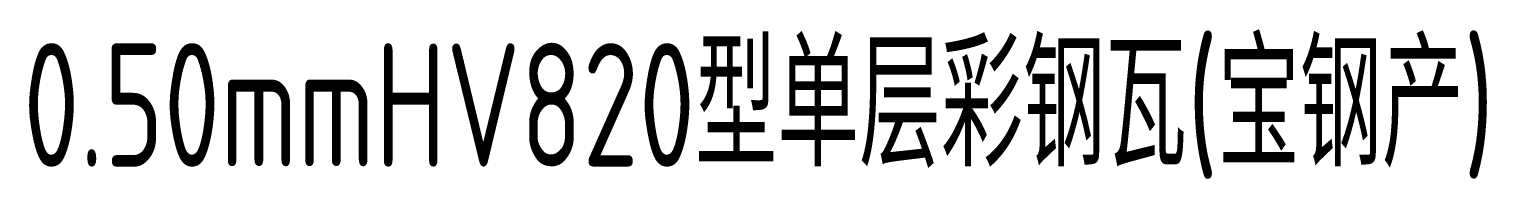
# Model space of a CAD drawing. Extents: x 180850 to 1399066, y 48356 to 327880.
# Drawn here: x 859376 to 864696, y 266630 to 267175 of the extents above; entities that cross this region are included whole.
import ezdxf

# ---------------------------------------------------------------- set-up
doc = ezdxf.new("R2010")
doc.units = 0
doc.header["$LTSCALE"] = 1000
doc.layers.add('TEXT', color=7, linetype='Continuous')
doc.styles.add('C', font='tssdeng.shx', dxfattribs={"height": 3, "bigfont": 'tssdchn.shx'})

msp = doc.modelspace()

# ---------------------------------------------------------------- texts
at = {"layer": 'TEXT', "style": 'C', "width": 0.7}
msp.add_text('0.50mmHV820型单层彩钢瓦(宝钢产)', height=450.0000000374999, dxfattribs=at).set_placement((859354.1994200512, 266674.2068196953, -0.8588636219624313))

doc.saveas('drawing.dxf')
